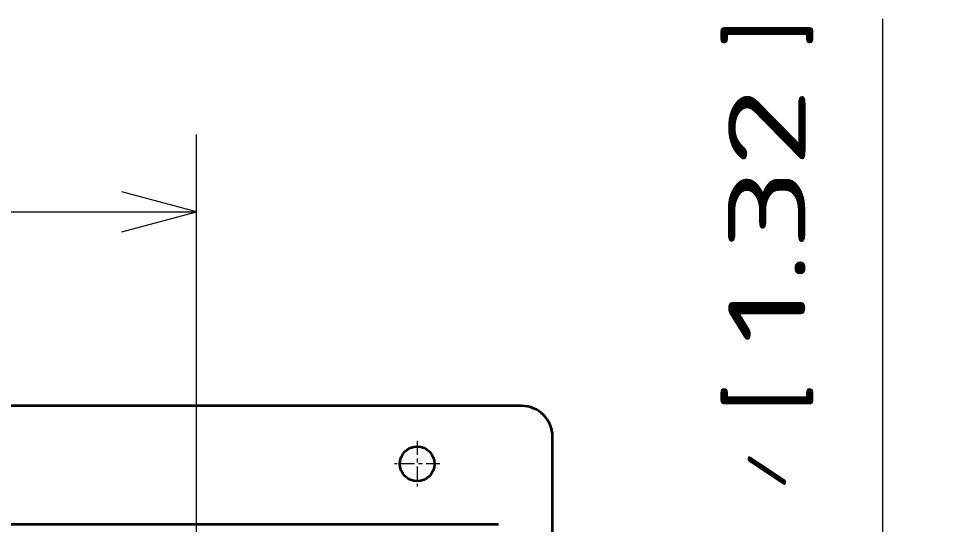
# Model space of a CAD drawing. Extents: x 23 to 417, y 3 to 294.
# Drawn here: x 226.13 to 250.48, y 111.85 to 124.93 of the extents above; entities that cross this region are included whole.
import ezdxf
from ezdxf.enums import TextEntityAlignment as Align

# ---------------------------------------------------------------- set-up
doc = ezdxf.new("R2010")
doc.units = 0
doc.linetypes.add('DASHDOT', pattern=[18.5, 12, -3, 0.5, -3])
doc.layers.get('0').update_dxf_attribs({"lineweight": 13})
doc.styles.get("Standard").update_dxf_attribs({"font": 'isocp.shx'})
doc.dimstyles.get("Standard").update_dxf_attribs({"dimtxt": 2.5, "dimasz": 2.5, "dimexe": 1.25, "dimexo": 0.625, "dimtad": 1, "dimtxsty": 'Standard', "dimcen": 2.5, "dimadec": 0, "dimazin": 0, "dimtfac": 1, "dimtmove": 0, "dimatfit": 0, "dimfxl": 0, "dimarcsym": 0})

# ---------------------------------------------------------------- blocks, each defined once
blk = doc.blocks.new('*D775')
at = {"color": 230, "lineweight": 13, "ltscale": 0.072986}
blk.add_line((220.937, 119.012), (220.937, 121.931), dxfattribs=at)
at = {"color": 230, "lineweight": 13, "ltscale": 0.275935}
blk.add_line((230.732, 110.894), (230.732, 121.931), dxfattribs=at)
at = {"color": 230, "lineweight": 13}
blk.add_line((201.015, 119.931), (230.732, 119.931), dxfattribs=at)
for points in [[(222.869, 120.449), (220.937, 119.931), (222.869, 119.414)], [(228.8, 119.414), (230.732, 119.931), (228.8, 120.449)]]:
    blk.add_lwpolyline(points, dxfattribs=at)
for s, height, width, p, p2 in [('49', 2, 1.233748, (201.015, 121.931), (204.523, 121.931)), ('[', 2, 1.552525, (207.523, 121.931), (208.299, 121.931)), ('1.93', 2, 1.584295, (209.299, 121.931), (215.937, 121.931)), (']', 2, 1.552524, (216.937, 121.931), (217.713, 121.931)), ('/', 1, 1.818182, (205.523, 122.431), (206.523, 122.431))]:
    blk.add_text(s, height=height, dxfattribs=dict(at, width=width)).set_placement(p, p2, align=Align.FIT)
blk = doc.blocks.new('*D776')
at = {"color": 230, "lineweight": 13}
blk.add_line((248.48, 92.812), (248.48, 124.927), dxfattribs=at)
at = {"color": 230, "lineweight": 13, "ltscale": 0.334159}
blk.add_line((237.114, 104.512), (250.48, 104.512), dxfattribs=at)
at = {"color": 230, "lineweight": 13, "ltscale": 0.123487}
blk.add_line((245.541, 97.812), (250.48, 97.812), dxfattribs=at)
at = {"color": 230, "lineweight": 13}
for points in [[(247.962, 106.444), (248.48, 104.512), (248.998, 106.444)], [(248.998, 95.88), (248.48, 97.812), (247.962, 95.88)]]:
    blk.add_lwpolyline(points, dxfattribs=at)
for s, height, width, p, p2 in [(']', 2, 1.552521, (246.48, 124.151), (246.48, 124.927)), ('1.32', 2, 1.572925, (246.48, 116.513), (246.48, 123.151)), ('[', 2, 1.552527, (246.48, 114.737), (246.48, 115.513)), ('/', 1, 1.818182, (245.98, 112.737), (245.98, 113.737)), ('33.5', 2, 1.44843, (246.48, 105.099), (246.48, 111.737))]:
    blk.add_text(s, height=height, rotation=90, dxfattribs=dict(at, width=width)).set_placement(p, p2, align=Align.FIT)
blk = doc.blocks.new('BLOCK3116')
at = {"color": 7, "linetype": 'DASHDOT', "lineweight": 13, "ltscale": 0.14625}
for p, q in [((77.53, 73.43), (77.53, 67.58)), ((80.45, 70.5), (74.6, 70.5))]:
    blk.add_line(p, q, dxfattribs=at)
blk = doc.blocks.new('BLOCK3137')
at = {"color": 7, "lineweight": 35}
for p, q in [((91.03, 78), (-90.97, 78)), ((95.03, -89), (95.03, 74)), ((-87.97, 62.7), (88.03, 62.7))]:
    blk.add_line(p, q, dxfattribs=at)
blk.add_circle((77.53, 70.5), 2.25, dxfattribs=at)
blk.add_arc((91.03, 74), 4, 0, 90, dxfattribs=at)

msp = doc.modelspace()

# ---------------------------------------------------------------- block references
at = {"lineweight": 0, "xscale": 0.2, "yscale": 0.2, "zscale": 0.2}
for name in ['BLOCK3137', 'BLOCK3116']:
    msp.add_blockref(name, (220.9318, 99.3118), dxfattribs=at)

# ---------------------------------------------------------------- dimensions: what is measured, and where the dimension line sits
at = {"color": 0, "lineweight": 0}
for base, p1, p2, angle, picture, middle in [((248.4801, 97.8119), (236.1138, 104.5118), (244.5406, 97.8119), 269.99857, '*D776', (248.4801, 115.0131)), ((220.937, 119.9312), (230.7318, 109.8938), (220.937, 118.0118), 179.99905, '*D775', (209.3642, 119.9312))]:
    dim = msp.add_linear_dim(base=base, p1=p1, p2=p2, angle=angle, dimstyle='Standard', override={"dimlfac": 5}, dxfattribs=at)
    dim.commit()
    dim.dimension.update_dxf_attribs({"geometry": picture, "text_midpoint": middle, "dimtype": 160})

doc.saveas('drawing.dxf')
